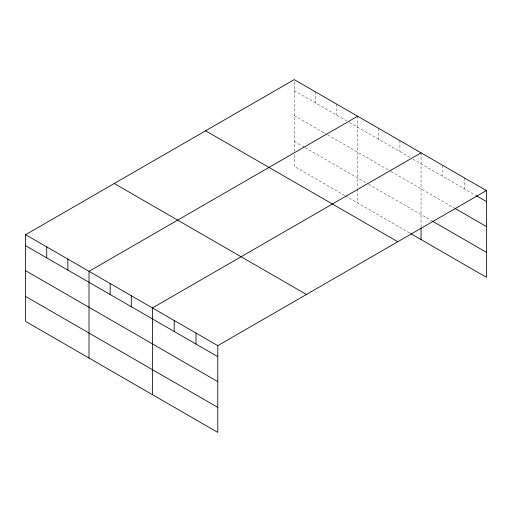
<?xml version="1.0" encoding="UTF-8"?>
<svg xmlns="http://www.w3.org/2000/svg" width="512" height="512" viewBox="0 0 512 512"><rect width="100%" height="100%" fill="white"/><g stroke="black" fill="none" stroke-linecap="round" stroke-linejoin="round"><path stroke-width="0.38" stroke-dasharray="2.56 1.92" d="M294.214 151.501L294.214 79.616M294.214 90.605L346.726 120.922M349.453 122.496L410.144 157.536M412.877 159.11L475.507 195.277M294.214 115.597L326.95 134.496M327.635 134.893L390.368 171.11M391.053 171.507L454.413 208.083M294.214 141.35L304.448 147.258M305.126 147.648L367.866 183.872M368.55 184.262L431.949 220.87M344.678 195.475L294.214 166.342L294.214 154.63M345.363 195.872L410.144 233.274M464.621 177.997L464.621 188.986M442.842 165.421L442.842 176.41M421.056 152.845L421.056 227.078M399.917 140.64L399.917 151.629M378.778 128.435L378.778 139.424M357.638 116.23L357.638 188.122M357.638 188.902L357.638 202.957M336.499 104.026L336.499 115.014M315.36 91.821L315.36 102.81"/><path stroke-width="0.77" d="M486.4 190.573L294.214 79.616L25.6 234.701L25.6 321.427L217.786 432.384L217.786 345.658L486.4 190.573L486.4 277.299L410.829 233.67M357.638 116.23L89.018 271.315L89.018 358.042M421.056 152.845L152.442 307.93L152.442 394.656M476.192 195.667L486.4 201.562M455.091 208.48L486.4 226.554M432.627 221.261L486.4 252.307M205.574 130.797L397.754 241.747M114.246 183.52L306.426 294.477M25.6 234.701L217.786 345.658M25.6 245.69L217.786 356.646M25.6 270.682L217.786 381.638M25.6 296.435L217.786 407.392M421.056 227.859L421.056 239.571M196 333.082L196 344.07M174.221 320.506L174.221 331.494M131.302 295.725L131.302 306.72M110.163 283.52L110.163 294.509M67.878 259.11L67.878 270.099M46.739 246.906L46.739 257.894"/></g></svg>
